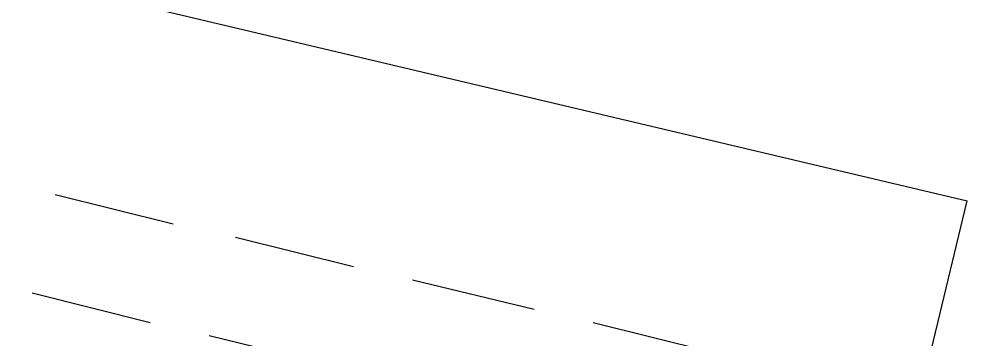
# Model space of a CAD drawing. Header units: feet. Extents: x -84 to 198, y -22 to 181.
# Drawn here: x 108 to 111.853, y 140.27 to 141.571 of the extents above; entities that cross this region are included whole.
import ezdxf

# ---------------------------------------------------------------- set-up
doc = ezdxf.new("R2010")
doc.units = ezdxf.units.FT
doc.layers.add('A-LINEA', color=7, linetype='CONTINUOUS')

msp = doc.modelspace()

# ---------------------------------------------------------------- linework, layer by layer
at = {"layer": 'A-LINEA'}
for p, q in [((102.4, 143.0711), (111.8533, 140.8311)), ((108.1467, 140.8578), (108.6267, 140.7378)), ((108.88, 140.6844), (109.36, 140.5644)), ((109.6, 140.5111), (110.0933, 140.3911)), ((108.0533, 140.4578), (108.5333, 140.3378)), ((110.3333, 140.3378), (110.8133, 140.2178)), ((108.7733, 140.2844), (109.2667, 140.1644))]:
    msp.add_line(p, q, dxfattribs=at)
msp.add_lwpolyline([(101.64, 139.9244), (111.0933, 137.6711), (111.8533, 140.8311)], dxfattribs=at)

doc.saveas('drawing.dxf')
